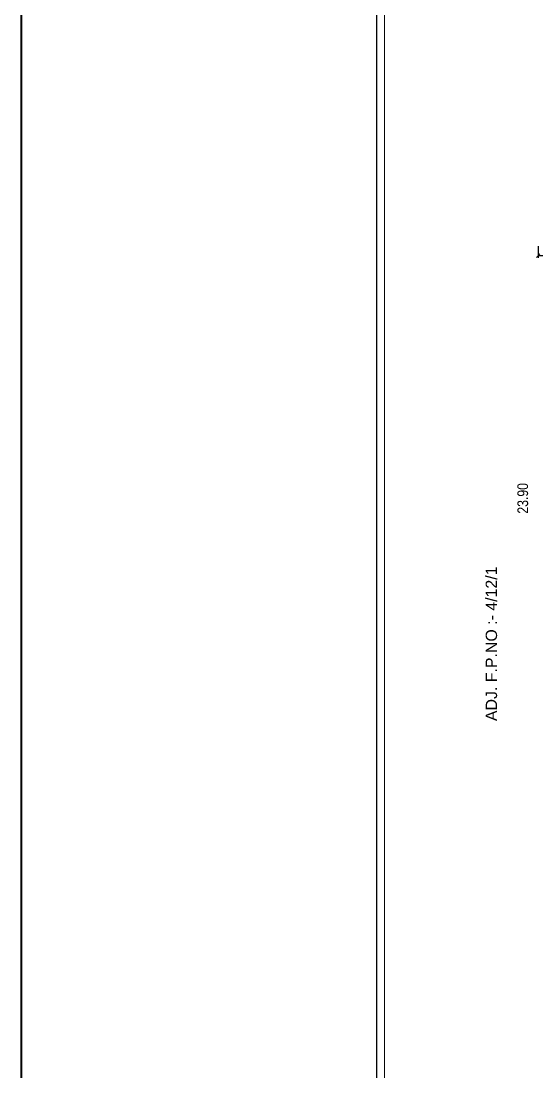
# Model space of a CAD drawing. Header units: millimetres. Extents: x 49 to 419, y 19 to 121.
# Drawn here: x 49.3 to 63.81, y 63.04 to 92.59 of the extents above; entities that cross this region are included whole.
import ezdxf
from ezdxf.enums import TextEntityAlignment as Align

# ---------------------------------------------------------------- set-up
doc = ezdxf.new("R2010")
doc.units = ezdxf.units.MM
doc.header["$MEASUREMENT"] = 0
doc.header["$PDMODE"] = 32
doc.header["$PDSIZE"] = 0.3
for name, color, linetype in [('A_MARGIN', 7, 'Continuous'), ('A_SHEET AREA TABLE-1', 7, 'Continuous'), ('F.P.NO.', 1, 'Continuous'), ('K DIM IN TO IN', 7, 'Continuous')]:
    doc.layers.add(name, color=color, linetype=linetype)
doc.styles.add('AAAAA', font='arial.ttf', dxfattribs={"width": 0.7})
doc.styles.add('ARIAL', font='arial.ttf')
doc.styles.add('Dinesh', font='swisscl.ttf')
doc.styles.add('ROMAND', font='swissc.ttf')
doc.dimstyles.new('Dim', dxfattribs={"dimtxt": 0.21, "dimasz": 0.1, "dimexe": 0.0625, "dimexo": 0.0625, "dimgap": 9e-05, "dimtad": 0, "dimtoh": 1, "dimzin": 0, "dimdsep": 46, "dimtxsty": 'Dinesh', "dimcen": 0, "dimclrd": 256, "dimclre": 256, "dimclrt": 256, "dimadec": 0, "dimazin": 0, "dimtfac": 1, "dimtofl": 0, "dimtmove": 0, "dimatfit": 3, "dimfxl": 0, "dimtolj": 1, "dimtzin": 0, "dimlwd": -1, "dimarcsym": 1})
doc.dimstyles.new('PARKING', dxfattribs={"dimtxt": 0.5, "dimasz": 0.12, "dimexe": 0.1, "dimexo": 0, "dimgap": 0.1, "dimtad": 0, "dimzin": 0, "dimdsep": 46, "dimtxsty": 'AAAAA', "dimblk1": 'OBLIQUE', "dimblk2": 'OBLIQUE', "dimsah": 1, "dimcen": 0, "dimdle": 0.1, "dimse1": 1, "dimse2": 1, "dimsd1": 1, "dimsd2": 1, "dimclrd": 7, "dimclre": 7, "dimclrt": 7, "dimadec": 0, "dimazin": 0, "dimtfac": 1, "dimtix": 1, "dimtofl": 0, "dimtmove": 2, "dimatfit": 3, "dimldrblk": 'OBLIQUE', "dimfxl": 0.1, "dimtolj": 1, "dimtzin": 0, "dimarcsym": 0})

# ---------------------------------------------------------------- blocks, each defined once
blk = doc.blocks.new('_OBLIQUE')
at = {"color": 0, "linetype": 'ByBlock'}
blk.add_line((-0.5, -0.5), (0.5, 0.5), dxfattribs=at)
blk = doc.blocks.new('*D97')
at = {"layer": 'A_MARGIN', "lineweight": -2, "transparency": 16777216}
for p, q in [((67.958, 86.294), (67.96, 85.963)), ((63.838, 86.267), (63.84, 85.936))]:
    blk.add_line(p, q, dxfattribs=at)
at = {"layer": 'A_MARGIN', "transparency": 16777216}
for p, q in [((63.84, 85.998), (65.591, 86.01)), ((67.96, 86.026), (66.208, 86.014))]:
    blk.add_line(p, q, dxfattribs=at)
at = {"layer": 'Defpoints', "color": 0, "transparency": 16777216}
for p in [(63.837, 86.33), (67.958, 86.357), (63.84, 85.998)]:
    blk.add_point(p, dxfattribs=at)
at = {"layer": 'A_MARGIN', "transparency": 16777216, "xscale": 0.1, "yscale": 0.1, "zscale": 0.1}
for p, rotation in [((63.84, 85.998), 180.3809509495533), ((67.96, 86.026), 0.3809509495533536)]:
    blk.add_blockref('_OBLIQUE', p, dxfattribs=dict(at, rotation=rotation))
at = {"layer": 'A_MARGIN', "transparency": 16777216, "insert": (65.9, 86.012), "char_height": 0.25, "attachment_point": 5, "rotation": 0.381, "style": 'Dinesh'}
blk.add_mtext('\\A1;4.12', dxfattribs=at)
blk = doc.blocks.new('*D105')
at = {"layer": 'Defpoints', "color": 0, "transparency": 16777216}
for p in [(63.345, 90.957), (63.807, 90.959), (63.935, 67.389)]:
    blk.add_point(p, dxfattribs=at)
at = {"layer": 'K DIM IN TO IN', "color": 7, "lineweight": -3, "transparency": 16777216, "insert": (63.409, 79.172), "char_height": 0.3, "attachment_point": 5, "rotation": 90.3109, "style": 'ROMAND'}
blk.add_mtext('\\A1;23.90', dxfattribs=at)

msp = doc.modelspace()

# ---------------------------------------------------------------- linework, layer by layer
at = {"color": 3, "lineweight": 40}
msp.add_lwpolyline([(419.221, 120.723), (49.302, 120.723), (49.302, 19.12), (419.221, 19.12)], close=True, dxfattribs=at)
at = {"layer": 'A_SHEET AREA TABLE-1'}
msp.add_lwpolyline([(179.686, 29.12), (59.302, 29.12), (59.302, 104.085), (179.686, 104.085), (179.686, 29.12)], dxfattribs=at)
at = {"layer": 'A_SHEET AREA TABLE-1', "lineweight": 30, "const_width": 0.0269}
msp.add_lwpolyline([(179.468, 29.338), (59.521, 29.338), (59.521, 103.867), (179.468, 103.867), (179.468, 29.338)], dxfattribs=at)

# ---------------------------------------------------------------- texts
at = {"layer": 'F.P.NO.', "style": 'ARIAL'}
msp.add_text('ADJ. F.P.NO :- 4/12/1', height=0.32, rotation=90, dxfattribs=at).set_placement((62.685, 75.082), align=Align.CENTER)

# ---------------------------------------------------------------- dimensions: what is measured, and where the dimension line sits
at = {"layer": 'A_MARGIN'}
dim = msp.add_aligned_dim(p1=(67.958, 86.357), p2=(63.837, 86.33), distance=0.331, dimstyle='Dim', override={"dimtxt": 0.25, "dimgap": 0.05, "dimblk1": 'OBLIQUE', "dimblk2": 'OBLIQUE', "dimsah": 1}, dxfattribs=at)
dim.commit()
dim.dimension.update_dxf_attribs({"geometry": '*D97', "text_midpoint": (65.9, 86.012)})
at = {"layer": 'K DIM IN TO IN', "lineweight": -3}
dim = msp.add_aligned_dim(p1=(63.935, 67.389), p2=(63.807, 90.959), distance=0.462, text='23.90', dimstyle='PARKING', override={"dimtxt": 0.3, "dimgap": 0.05, "dimtxsty": 'ROMAND', "dimfxl": 0.2, "dimarcsym": 1}, dxfattribs=at)
dim.commit()
dim.dimension.update_dxf_attribs({"geometry": '*D105', "text_midpoint": (63.409, 79.172)})

doc.saveas('drawing.dxf')
